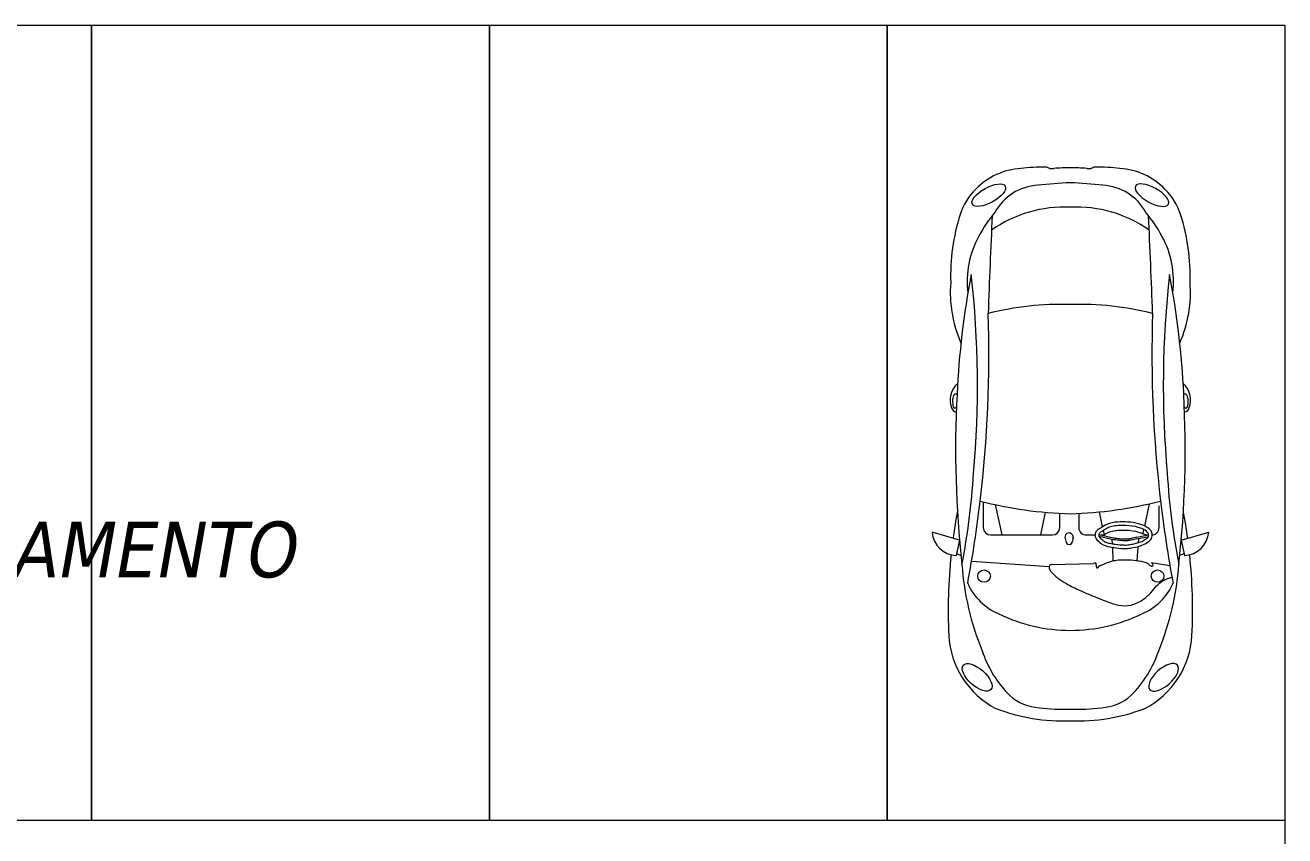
# Model space of a CAD drawing. Header units: millimetres. Extents: x 262 to 370, y -104 to 114.
# Drawn here: x 315.64 to 323.55, y -99.78 to -94.68 of the extents above; entities that cross this region are included whole.
import ezdxf

# ---------------------------------------------------------------- set-up
doc = ezdxf.new("R2010")
doc.units = ezdxf.units.MM
doc.header["$LTSCALE"] = 0.1
doc.layers.get('0').update_dxf_attribs({"lineweight": 9})
doc.layers.add('detalles', color=2, linetype='Continuous', lineweight=9)
doc.layers.add('mobiliario', color=3, linetype='Continuous', lineweight=13)
doc.styles.get("Standard").update_dxf_attribs({"font": 'tahoma.ttf', "oblique": 10, "height": 0.35})

# ---------------------------------------------------------------- blocks, each defined once
blk = doc.blocks.new('newbp')
at = {"linetype": 'Continuous'}
for p, q in [((-0.912, 0.7498), (-0.8596, 0.9362)), ((-0.912, 0.7498), (-1.0167, 0.7728)), ((-1.0025, 0.7697), (-1.0163, 0.74)), ((-0.8775, 0.5386), (-0.8775, 0.1188)), ((-0.6521, 0.5886), (-0.8275, 0.5886)), ((-0.8775, 0.4593), (-0.6715, 0.5051)), ((-0.8757, 0.1981), (-0.7234, 0.1664)), ((-0.8921, 0.0336), (-0.9202, 0.028)), ((-0.8275, 0.0688), (-0.7305, 0.0688)), ((-0.8921, -0.0225), (-0.9202, -0.0169)), ((-0.9102, -0.297), (-0.8885, -0.1972)), ((-0.8992, -0.296), (-0.8775, -0.1963)), ((-0.8775, -0.2349), (-0.8466, -0.2281)), ((-0.8215, -0.2225), (-0.7208, -0.2001)), ((-0.9042, -0.4557), (-0.8885, -0.5356)), ((-0.8931, -0.4548), (-0.8775, -0.5347)), ((-0.8688, -0.4975), (-0.8412, -0.5032)), ((-0.8167, -0.5084), (-0.6653, -0.5399)), ((-1.064, -0.5534), (-1.0839, -0.6792)), ((-0.912, -0.7565), (-1.0167, -0.7795)), ((-1.0025, -0.7763), (-1.0163, -0.7466)), ((-0.912, -0.7565), (-0.8596, -0.9428))]:
    blk.add_line(p, q, dxfattribs=at)
for p, q in [((-1.0551, 0.6676), (-1.0928, 0.1407)), ((-1.0771, 0.127), (-1.0704, -0.1598)), ((-0.9627, -0.2885), (-1.0539, -0.2926)), ((-0.9078, -0.286), (-0.9386, -0.2874)), ((-0.9577, -0.4626), (-1.055, -0.4546)), ((-0.9019, -0.4671), (-0.933, -0.4646))]:
    blk.add_line(p, q)
for points in [[(-0.7313, -0.0608), (-0.8275, -0.0608, 0.414214), (-0.8775, -0.1108), (-0.8775, -0.1718)], [(-0.8775, -0.5556, 0.414214), (-0.8275, -0.6056), (-0.6801, -0.6056)]]:
    blk.add_lwpolyline(points, format="xyb", dxfattribs=at)
for points in [[(-0.8775, -0.1963), (-0.8775, -0.2349)], [(-0.8775, -0.5132), (-0.8775, -0.5347)]]:
    blk.add_lwpolyline(points, dxfattribs=at)
for centre, radius, start, end in [((-0.8451, 0.765), 0.1717, 94.83581, 177.41047), ((-1.5275, 0.2271), 0.5965, 93.10415, 152.52944), ((-1.3907, -2.8479), 3.6746, 84.07935, 92.63829), ((-0.2954, -6.3359), 7.1125, 86.98264, 96.31375), ((-1.3907, -2.8479), 3.6746, 79.4187, 82.32042), ((-0.0082, 0.7726), 0.0318, 97.34701, 181.04705), ((-0.0046, 0.7821), 0.0102, 105.92501, 249.04371), ((0.0392, 0.6593), 0.1537, 42.31848, 109.57804), ((0.029, 0.6645), 0.1324, 87.10466, 105.92501), ((0.0399, 0.7308), 0.0661, 63.21809, 93.64826), ((0.0609, 0.7729), 0.0191, 341.30473, 62.64473), ((0.7711, -0.0389), 0.8513, 85.54765, 113.83054), ((0.8797, -0.5761), 1.3866, 72.33332, 91.7581), ((-0.9432, -1.1669), 1.9051, 94.04501, 112.23437), ((-1.0488, 0.3333), 0.3935, 113.54319, 157.7315), ((0.4339, 9.6009), 9.0565, 259.56802, 263.14618), ((-0.2062, 5.1113), 4.4637, 258.74282, 266.74135), ((-0.1867, -4.9427), 5.7156, 79.10653, 87.33549), ((0.8451, 0.0556), 0.6418, 61.37851, 96.95324), ((1.1721, 0.3418), 0.4233, 44.63463, 72.33332), ((2.0433, -0.084), 2.7781, 165.55344, 178.33714), ((0.3473, 9.0377), 8.487, 263.27314, 271.89151), ((0.1417, 7.3756), 6.7477, 264.88453, 276.39626), ((0.666, -0.2725), 1.0156, 50.34167, 61.37851), ((1.138, 0.3017), 0.4758, 3.79089, 45.18436), ((-1.4163, -0.1446), 0.7814, 108.48731, 134.96048), ((-0.8275, 0.5386), 0.05, 90, 180), ((-1.2672, 0.0671), 1.9565, 357.93702, 14.4502), ((-1.5754, -60.4002), 60.9953, 87.306076, 87.930416), ((0.5026, 0.0407), 0.8476, 357.01927, 35.43946), ((-0.8251, 0.0379), 1.3163, 159.34296, 181.79701), ((-0.4263, -0.0027), 1.0995, 153.81579, 180.03397), ((1.1447, 0.1976), 0.3549, 3.29778, 61.46226), ((-1.7135, 0.1862), 0.3382, 138.93455, 176.42346), ((0.1972, 0.1661), 1.4253, 0.00939, 6.72836), ((-0.688, 0.035), 1.3739, 172.79359, 181.59772), ((-12.5188, -0.9903), 14.0697, 4.02259, 4.92676), ((-0.8275, 0.1188), 0.05, 180, 270), ((2.0842, 0.13), 0.4721, 179.15975, 182.62997), ((1.5301, 0.1823), 0.0938, 331.03299, 350.19563), ((0.7778, 0.0224), 0.8392, 358.24568, 5.88143), ((-0.9202, 0.0055), 0.0224, 90, 270), ((-0.8921, 0.0055), 0.0281, 247.38014, 112.61986), ((-0.8251, -0.0446), 1.3163, 178.20299, 200.65704), ((-0.688, -0.0416), 1.3739, 178.40228, 187.20641), ((-0.4263, -0.004), 1.0995, 179.96603, 206.18421), ((2.0433, 0.0773), 2.7781, 181.66286, 194.44656), ((-1.2672, -0.0738), 1.9565, 345.5498, 2.06298), ((0.5026, -0.0474), 0.8476, 324.56054, 2.98073), ((-12.5188, 0.9836), 14.0697, 355.07324, 355.97741), ((0.7778, -0.029), 0.8392, 354.11857, 1.75432), ((2.0842, -0.1367), 0.4721, 177.37003, 180.84025), ((1.5301, -0.189), 0.0938, 9.80437, 28.96701), ((-1.7135, -0.1929), 0.3382, 183.57654, 221.06545), ((1.1447, -0.2043), 0.3549, 298.53774, 356.70222), ((0.1972, -0.1728), 1.4253, 353.27164, 359.99061), ((1.138, -0.3084), 0.4758, 314.81564, 356.20911), ((-1.4163, 0.1379), 0.7814, 225.03952, 251.51269), ((-1.5275, -0.2338), 0.5965, 207.47056, 266.89585), ((-1.0488, -0.34), 0.3935, 202.2685, 246.45681), ((0.3473, -9.0444), 8.487, 88.10849, 96.72686), ((-1.5754, 60.3936), 60.9953, 272.069584, 272.693924), ((0.666, 0.2658), 1.0156, 298.62149, 309.65833), ((-0.9432, 1.1602), 1.9051, 247.76563, 265.95499), ((0.4339, -9.6076), 9.0565, 96.85382, 100.43198), ((-0.2062, -5.118), 4.4637, 93.25865, 101.25718), ((0.1417, -7.3823), 6.7477, 83.60374, 95.11547), ((-0.1867, 4.936), 5.7156, 272.66451, 280.89347), ((0.8451, -0.0623), 0.6418, 263.04676, 298.62149), ((1.1721, -0.3484), 0.4233, 287.66668, 315.36537), ((-0.2954, 6.3292), 7.1125, 263.68625, 273.01736), ((0.0392, -0.666), 0.1537, 250.42196, 317.68152), ((0.7711, 0.0322), 0.8513, 246.16946, 274.45235), ((0.8797, 0.5694), 1.3866, 268.2419, 287.66668), ((-1.3907, 2.8412), 3.6746, 267.36171, 275.92065), ((-0.8451, -0.7717), 0.1717, 182.58953, 265.16419), ((-1.3907, 2.8412), 3.6746, 277.67958, 280.5813), ((-0.0082, -0.7793), 0.0318, 178.95295, 262.65299), ((-0.0046, -0.7888), 0.0102, 110.95629, 254.07499), ((0.029, -0.6712), 0.1324, 254.07499, 272.89534), ((0.0399, -0.7375), 0.0661, 266.35174, 296.78191), ((0.0609, -0.7795), 0.0191, 297.35527, 18.69527)]:
    blk.add_arc(centre, radius, start, end, dxfattribs=at)
for centre, major_axis, ratio in [((-1.845, 0.6302), (-0.083, -0.0937), 0.463754), ((1.4316, 0.5507), (-0.0614, 0.1116), 0.405921)]:
    blk.add_ellipse(centre, major_axis=major_axis, ratio=ratio, dxfattribs=at)
for centre in [(-1.1568, 0.583), (-1.1568, -0.5953)]:
    blk.add_ellipse(centre, major_axis=(0, 0.0429), ratio=0.983266, start_param=4.712389, end_param=10.995574)
at = {"linetype": 'Continuous', "extrusion": (0, 0, -1)}
for centre, major_axis, ratio in [((1.4316, -0.5574), (-0.0614, -0.1116), 0.405921), ((-1.845, -0.6369), (-0.083, 0.0937), 0.463754)]:
    blk.add_ellipse(centre, major_axis=major_axis, ratio=ratio, dxfattribs=at)
for points, knots in [([(-1.0771, 0.127), (-1.0797, 0.1335), (-1.1001, 0.1499), (-1.1441, 0.1155), (-1.1802, 0.0724), (-1.223, -0.0012), (-1.2727, -0.1052), (-1.3177, -0.221), (-1.3596, -0.3282), (-1.3602, -0.4178), (-1.3229, -0.4926), (-1.275, -0.5496), (-1.2231, -0.5849), (-1.1934, -0.6221), (-1.1784, -0.6469), (-1.165, -0.6933)], [0, 0, 0, 0, 0.527288, 1.647451, 3.487558, 5.099073, 7.968657, 12.238313, 14.475187, 16.613757, 18.744202, 20.639343, 22.223389, 23.452731, 24.286529, 24.286529, 24.286529, 24.286529]), ([(-1.064, -0.5534), (-1.0679, -0.5559), (-1.0742, -0.5611), (-1.0901, -0.5646), (-1.0912, -0.5553), (-1.09, -0.5491), (-1.0842, -0.542), (-1.0742, -0.5338), (-1.0653, -0.5134), (-1.0542, -0.4747), (-1.0469, -0.4066), (-1.0471, -0.3364), (-1.0586, -0.2686), (-1.0802, -0.2283), (-1.0882, -0.1952), (-1.1048, -0.1883), (-1.0993, -0.1829), (-1.093, -0.1798), (-1.0844, -0.1806), (-1.0773, -0.1782), (-1.0651, -0.1809), (-1.0703, -0.1661), (-1.0704, -0.1598)], [0, 0, 0, 0, 0.0138597, 0.0278304, 0.0329137, 0.0379971, 0.0465756, 0.0592704, 0.0762214, 0.1105991, 0.1789801, 0.2766959, 0.3173629, 0.3800771, 0.4110544, 0.4160421, 0.4210284, 0.4277212, 0.4387433, 0.4448131, 0.4508005, 0.4694463, 0.4694463, 0.4694463, 0.4694463]), ([(-0.9631, -0.2946), (-0.9654, -0.3079), (-0.9537, -0.2352), (-0.9368, -0.215), (-0.9111, -0.1793), (-0.8818, -0.1698), (-0.8502, -0.1756), (-0.8292, -0.2111), (-0.7987, -0.2569), (-0.7876, -0.3223), (-0.7881, -0.3953), (-0.7975, -0.4619), (-0.8183, -0.5167), (-0.844, -0.5504), (-0.8719, -0.5614), (-0.8924, -0.5568), (-0.911, -0.5502), (-0.9253, -0.5292), (-0.9503, -0.4936), (-0.9653, -0.4137), (-0.9745, -0.3822), (-0.9608, -0.2819), (-0.9631, -0.2946)], [0, 0, 0, 0, 0.03969, 0.089634, 0.13125, 0.1542862, 0.1797268, 0.2207266, 0.2680991, 0.3447665, 0.4095645, 0.4843001, 0.541515, 0.5817687, 0.6060665, 0.6262474, 0.6436722, 0.6634686, 0.6988791, 0.7758465, 0.8696394, 0.907731, 0.907731, 0.907731, 0.907731]), ([(-0.9384, -0.2925), (-0.9377, -0.2887), (-0.9368, -0.2841), (-0.9347, -0.2738), (-0.9335, -0.2682), (-0.9298, -0.2529), (-0.9276, -0.2465), (-0.9235, -0.2374), (-0.9217, -0.2346), (-0.9175, -0.2289), (-0.9161, -0.227), (-0.9102, -0.2192), (-0.9058, -0.2133), (-0.899, -0.2058), (-0.8965, -0.2034), (-0.8921, -0.2001), (-0.8904, -0.199), (-0.8864, -0.1974), (-0.8844, -0.1968), (-0.8788, -0.196), (-0.8749, -0.1963), (-0.8707, -0.1975), (-0.8697, -0.198), (-0.8672, -0.1993), (-0.8654, -0.2008), (-0.8609, -0.2059), (-0.8583, -0.2094), (-0.8529, -0.2178), (-0.8498, -0.2229), (-0.8439, -0.2322), (-0.8411, -0.2367), (-0.835, -0.2469), (-0.8318, -0.2526), (-0.8265, -0.2638), (-0.8243, -0.2697), (-0.8204, -0.2821), (-0.8189, -0.2887), (-0.815, -0.309), (-0.8135, -0.3234), (-0.8121, -0.3521), (-0.8121, -0.3664), (-0.8143, -0.4095), (-0.8181, -0.4383), (-0.8289, -0.4756), (-0.8327, -0.4857), (-0.8398, -0.5008), (-0.8427, -0.5061), (-0.8488, -0.5159), (-0.852, -0.5203), (-0.8583, -0.5269), (-0.8612, -0.5293), (-0.8674, -0.5331), (-0.8707, -0.5342), (-0.8744, -0.5349), (-0.8754, -0.5349), (-0.8786, -0.5346), (-0.8806, -0.5343), (-0.8854, -0.5331), (-0.8883, -0.5322), (-0.8924, -0.5308), (-0.8938, -0.5301), (-0.895, -0.5294), (-0.8951, -0.5293), (-0.8959, -0.5285), (-0.8966, -0.5279), (-0.8985, -0.5255), (-0.9001, -0.5233), (-0.9036, -0.5183), (-0.9052, -0.5158), (-0.9083, -0.5113), (-0.9098, -0.5091), (-0.914, -0.5026), (-0.9165, -0.4985), (-0.9208, -0.4902), (-0.9227, -0.4859), (-0.9263, -0.4765), (-0.928, -0.4715), (-0.9325, -0.456), (-0.9349, -0.4453), (-0.9384, -0.4291), (-0.9396, -0.4231), (-0.9419, -0.4127), (-0.9428, -0.4081), (-0.9451, -0.3951), (-0.946, -0.387), (-0.9457, -0.3688), (-0.9455, -0.3631), (-0.9446, -0.3511), (-0.9441, -0.3452), (-0.9422, -0.3256), (-0.9401, -0.309), (-0.9388, -0.298), (-0.9387, -0.2965), (-0.9385, -0.2945), (-0.9384, -0.294), (-0.9384, -0.293), (-0.9384, -0.2928), (-0.9384, -0.2925)], [0.497033, 0.497033, 0.497033, 0.497033, 0.723444, 0.723444, 0.974636, 0.974636, 1.50964, 1.50964, 2.044645, 2.044645, 2.271061, 2.271061, 2.862376, 2.862376, 3.217654, 3.217654, 3.537253, 3.537253, 3.856852, 3.856852, 4.368613, 4.368613, 4.584627, 4.584627, 4.99269, 4.99269, 5.400753, 5.400753, 5.808816, 5.808816, 6.216879, 6.216879, 6.778716, 6.778716, 7.350371, 7.350371, 7.922025, 7.922025, 9.065335, 9.065335, 10.208644, 10.208644, 12.495263, 12.495263, 13.409896, 13.409896, 13.929088, 13.929088, 14.44828, 14.44828, 14.909885, 14.909885, 15.371489, 15.371489, 15.62524, 15.62524, 15.87899, 15.87899, 16.120875, 16.120875, 16.36276, 16.36276, 16.51635, 16.51635, 16.669941, 16.669941, 16.921521, 16.921521, 17.136676, 17.136676, 17.351831, 17.351831, 17.782142, 17.782142, 18.204974, 18.204974, 18.627807, 18.627807, 19.473473, 19.473473, 19.978923, 19.978923, 20.484372, 20.484372, 21.475119, 21.475119, 21.859144, 21.859144, 22.162884, 22.162884, 22.770362, 22.770362, 22.900493, 22.900493, 22.951221, 22.951221, 22.964298, 22.964298, 22.964298, 22.964298]), ([(-0.8831, -0.2221), (-0.8815, -0.2246), (-0.88, -0.2271), (-0.8755, -0.2342), (-0.8727, -0.2386), (-0.8665, -0.2489), (-0.8634, -0.2546), (-0.8581, -0.2658), (-0.8559, -0.2716), (-0.852, -0.2841), (-0.8504, -0.2907), (-0.8465, -0.3109), (-0.8451, -0.3254), (-0.8436, -0.3541), (-0.8437, -0.3684), (-0.8458, -0.4115), (-0.8497, -0.4403), (-0.8605, -0.4775), (-0.8642, -0.4877), (-0.8713, -0.5027), (-0.8742, -0.5081), (-0.8784, -0.5148), (-0.8796, -0.5165), (-0.8807, -0.5181)], [5.596292, 5.596292, 5.596292, 5.596292, 5.808816, 5.808816, 6.216879, 6.216879, 6.778716, 6.778716, 7.350371, 7.350371, 7.922025, 7.922025, 9.065335, 9.065335, 10.208644, 10.208644, 12.495263, 12.495263, 13.409896, 13.409896, 13.929088, 13.929088, 14.118229, 14.118229, 14.118229, 14.118229]), ([(-0.9042, -0.4557), (-0.9058, -0.4491), (-0.9073, -0.4424), (-0.91, -0.43), (-0.9112, -0.424), (-0.9135, -0.4136), (-0.9144, -0.409), (-0.9167, -0.3961), (-0.9175, -0.3879), (-0.9173, -0.3697), (-0.917, -0.364), (-0.9162, -0.352), (-0.9157, -0.3461), (-0.9137, -0.3265), (-0.9117, -0.3099), (-0.9105, -0.2994), (-0.9103, -0.2981), (-0.9102, -0.297)], [18.939067, 18.939067, 18.939067, 18.939067, 19.473473, 19.473473, 19.978923, 19.978923, 20.484372, 20.484372, 21.475119, 21.475119, 21.859144, 21.859144, 22.162884, 22.162884, 22.770362, 22.770362, 22.871566, 22.871566, 22.871566, 22.871566]), ([(-0.8931, -0.4548), (-0.8948, -0.4482), (-0.8963, -0.4415), (-0.8989, -0.4291), (-0.9002, -0.4231), (-0.9024, -0.4127), (-0.9034, -0.4081), (-0.9056, -0.3951), (-0.9065, -0.387), (-0.9062, -0.3688), (-0.906, -0.3631), (-0.9052, -0.3511), (-0.9047, -0.3452), (-0.9027, -0.3256), (-0.9006, -0.309), (-0.8994, -0.2985), (-0.8993, -0.2972), (-0.8992, -0.296)], [18.939067, 18.939067, 18.939067, 18.939067, 19.473473, 19.473473, 19.978923, 19.978923, 20.484372, 20.484372, 21.475119, 21.475119, 21.859144, 21.859144, 22.162884, 22.162884, 22.770362, 22.770362, 22.871566, 22.871566, 22.871566, 22.871566])]:
    blk.add_open_spline(points, degree=3, knots=knots)

msp = doc.modelspace()

# ---------------------------------------------------------------- linework, layer by layer
at = {"layer": 'detalles'}
msp.add_line((323.5545, -99.6795), (323.5545, -101.6795), dxfattribs=at)
at = {"layer": 'mobiliario'}
for points in [[(313.5545, -94.6795), (316.0545, -94.6795), (316.0545, -99.6795), (313.5545, -99.6795)], [(316.0545, -94.6795), (318.5545, -94.6795), (318.5545, -99.6795), (316.0545, -99.6795)], [(318.5545, -94.6795), (321.0545, -94.6795), (321.0545, -99.6795), (318.5545, -99.6795)], [(321.0545, -94.6795), (323.5545, -94.6795), (323.5545, -99.6795), (321.0545, -99.6795)]]:
    msp.add_lwpolyline(points, close=True, dxfattribs=at)

# ---------------------------------------------------------------- block references
at = {"layer": 'mobiliario', "xscale": 0.9253338849999948, "yscale": 0.9253338849999948, "zscale": 0.9253338849999999, "rotation": 90}
msp.add_blockref('newbp', (322.2036, -97.0729), dxfattribs=at)

# ---------------------------------------------------------------- texts
at = {"layer": 'detalles', "oblique": 10}
msp.add_text('ESTACIONAMENTO', height=0.35, dxfattribs=at).set_placement((313.4424, -98.1508))

doc.saveas('drawing.dxf')
